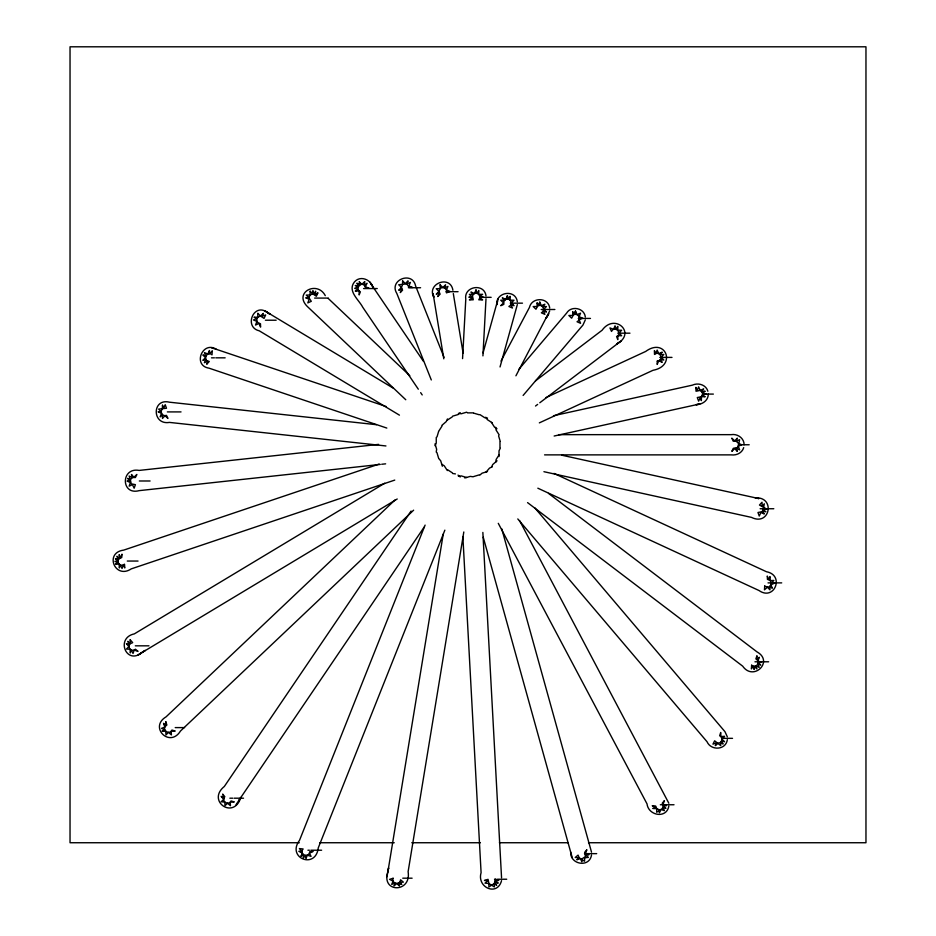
<?xml version="1.0" encoding="UTF-8"?>
<svg xmlns="http://www.w3.org/2000/svg" width="936" height="936" viewBox="0 0 936 936"><rect width="100%" height="100%" fill="white"/><g stroke="black" fill="none" stroke-linecap="round" stroke-linejoin="round"><path stroke-width="1.4" d="M462.56 358.617L465.789 299.099C463.589 286.194 484.427 282.789 485.995 295.893M482.929 355.879L485.995 298.771M436.235 452.123L436.644 449.268L435.041 443.804M499.976 441.921L499.976 447.619M708.283 394.091C708.388 400.608 702.07 404.703 696.08 404.668L699.777 403.966L554.147 436.024M438.61 431.473L436.995 436.936M495.741 462.255L496.162 459.412L499.251 454.627M463.811 531.976L408.119 871.673C411.571 893.213 380.683 893.026 387.925 871.545L443.243 534.093M498.127 298.958L496.735 304.855C495.39 292.055 515.537 288.604 517.327 301.72M386.942 876.728L388.627 867.918L387.925 871.545M702.62 393.974L701.485 396.712L697.285 397.543L698.63 401.146L700.233 397.543L701.356 400.608L701.485 396.712L705.217 396.735L702.328 395.448L705.756 393.998L702.328 392.488L700.233 390.406L696.021 391.236L695.893 387.399L697.273 390.406L698.619 386.86L700.233 390.406L703.673 388.943L701.485 391.236L705.217 391.271L702.328 392.488L702.62 393.974L705.756 393.998M763.32 508.927L762.185 511.664L757.973 512.507L759.248 516.04L760.933 512.507L764.303 513.946L762.185 511.664L765.847 511.618L763.027 510.401L766.397 508.88L759.459 505.042L762.009 502.269L762.197 506.177L764.314 503.814L763.32 508.927L766.397 508.88M517.327 304.598L500.035 366.959M483.07 352.907L497.449 301.146M515.923 375.804L549.713 310.939M585.316 319.866L582.952 325.049L523.119 395.437M727.33 739.674C725.985 750.122 711.056 750.953 707.043 741.745L517.795 518.942M668.83 806.083C666.701 818.977 648.379 815.806 647.022 803.884L498.28 523.329M501.556 880.636C497.297 896.782 476.635 887.445 481.092 872.68L462.864 536.55M591.517 855.001C589.563 868 570.036 864.677 570.668 852.088L483.245 537.241M425.108 525.096L299.52 840.329C286.299 857.832 315.689 869.907 318.275 847.852L444.857 530.162M575.476 311.068L571.65 318.17L568.866 315.49L572.785 315.432L572.738 311.606L574.049 314.59C578.577 312.577 581.642 319.972 577.021 321.762L580.542 323.294L579.115 319.656L582.648 318.24L579.115 316.684L580.542 313.174L577.021 314.59L575.476 311.068L575.535 314.297M539.815 302.141L535.965 309.243L533.192 306.563L537.112 306.505L537.077 302.691L538.364 305.662C542.892 303.65 545.957 311.045 541.336 312.823L544.881 314.367L543.43 310.729L546.437 312.051L543.734 309.243L546.437 306.563L542.587 306.505L544.881 304.247L541.336 305.662L539.815 302.141L539.85 305.37M507.37 295.799L505.908 299.309L503.802 301.415L503.802 304.375L500.748 305.698L503.51 302.901L500.748 300.222L504.644 300.152L502.304 297.894L505.908 299.309C510.436 297.309 513.501 304.703 508.88 306.481L512.437 308.026L510.974 304.387L513.993 305.698L511.267 302.901L513.993 300.222L510.132 300.152L510.12 296.338L508.88 299.309L507.37 295.799L507.394 299.017M476.003 289.961L474.529 293.483L472.423 295.577L473.265 299.801L469.381 299.871L472.423 298.549L468.842 297.121L472.13 297.063L469.381 294.384L473.265 294.313L470.937 292.055L474.529 293.483C478.237 291.81 481.712 297.016 478.752 299.801L482.625 299.871L479.595 298.549L483.175 297.121L479.595 295.577L482.625 294.384L478.752 294.313L478.752 290.511L477.489 293.483L476.003 289.961L476.003 293.179M435.053 445.723L436.246 443.114L436.258 437.416M743.699 447.619C742.178 452.942 736.433 455.621 731.192 454.873L544.565 454.873M441.991 426.137L438.902 430.923M447.443 418.965L446.25 421.586L441.944 425.307M500.222 448.262L499.017 450.871L499.017 456.569M491.529 467.134L492.734 464.525L497.039 460.805M501.006 361.074L529.437 307.441C531.847 296.934 548.402 297.063 549.713 308.073M485.807 472.423L489.516 468.105L492.125 466.888M548.905 313.7L546.004 318.275L548.239 314.859M235.977 804.843L240.821 797.449C233.871 820.299 206.283 800.97 224.336 786.474L411.091 511.044M238.598 800.783L424.16 527.097M518.696 369.509L566.631 313.092C571.217 305.3 584.345 307.909 585.316 316.988M621.41 340.821L616.543 344.062C637.053 333.427 614.893 312.448 602.117 330.232L535.462 380.894M395.191 499.824L166.081 716.847C148.637 727.178 169.814 748.32 180.449 731.063L413.63 510.178M479.887 475.078L482.063 473.195L487.516 471.545M452.263 416.906L447.478 419.983M460.219 412.682L458.043 414.566L452.579 416.181M535.521 406.025L537.65 404.41M539.779 402.784L619.971 341.827M384.743 483.21L134.328 633.883C115.327 637.919 126.231 665.473 141.898 652.614L397.227 498.993M545.945 397.589L645.688 351.445C665.625 336.82 676.95 365.894 653.035 370.282L539.347 422.873M473.686 476.541L479.138 474.915M466.725 412.168L461.261 413.77L458.418 413.361M464.794 477.98L470.258 476.389L473.101 476.787M379.138 464.057L123.774 550.099C103.978 552.638 115.023 579.7 131.251 568.877L394.758 480.098M553.468 415.736L692.347 385.164C698.139 382.438 706.048 384.696 707.873 391.248M473.101 412.87L467.403 412.87M458.418 476.295L461.261 475.909L466.725 477.512M378.589 444.378L139.148 470.422C120.709 467.052 120.826 495.612 139.183 490.639L380.285 464.42M381.724 464.256L385.632 463.835M408.388 287.738L420.592 287.738M363.577 288.557L377.243 288.557M445.864 291.693L458.067 291.693M480.39 297.332L491.154 297.332M314.636 298.081L328.314 298.081M510.272 303.159L522.475 303.159M541.195 309.5L554.872 309.5M578.272 318.427L590.476 318.427M265.403 320.217L276.155 320.217M617.748 333.181L629.951 333.181M386.17 406.54L216.52 349.385C202.433 340.213 192.278 365.66 209.067 368.176L386.825 428.068M659.786 357.4L671.99 357.4M211.477 357.833L214.391 357.833M215.783 357.833L225.143 357.833M702.597 394.091L713.361 394.091M167.357 411.91L181.034 411.91M558.687 434.655L731.192 434.655C737.451 433.532 744.19 438.13 744.108 444.764M738.422 444.764L749.186 444.764M139.335 480.987L150.088 480.987M760.126 508.739L773.803 508.739M127.284 561.05L138.037 561.05M768.023 582.882L781.7 582.882M135.31 645.828L148.988 645.828M754.966 661.787L768.643 661.787M175.219 727.6L184.579 727.6M721.761 738.34L732.525 738.34M229.858 798.197L232.771 798.197M234.175 798.197L243.535 798.197M660.336 804.749L674.014 804.749M299.321 842.739L70.036 842.739L70.036 46.8L865.964 46.8L865.964 842.739L588.487 842.739M319.761 842.739L394.243 842.739M411.77 842.739L480.414 842.739M499.403 842.739L568.035 842.739M307.932 850.227L309.406 850.227M310.846 850.227L321.61 850.227M584.485 853.644L596.688 853.644M402.749 878.19L412.109 878.19M494.512 879.232L495.963 879.232M497.355 879.232L506.715 879.232M376.459 424.698L169.51 402.199C151.866 397.835 151.831 425.389 169.474 422.405L385.948 445.957M479.138 414.742L473.675 413.127M487.516 418.076L484.661 417.667L479.875 414.578M452.579 473.476L455.422 473.909M561.998 455.247L758.932 498.595L755.247 497.882C775.663 496.478 770.047 526.617 751.503 517.386L543.921 471.697M211.442 347.829L216.52 349.385M492.114 422.721L487.328 419.632L485.772 417.21M553.948 473.405L766.49 571.744C784.859 575.16 774.411 601.403 759.002 590.522L537.837 488.194M447.466 469.661L452.228 472.774M399.438 415.151L259.249 330.806C243.746 327.214 253.492 302.855 266.725 312.027L393.178 388.112M441.827 464.268L444.249 465.812L447.361 470.574M496.969 428.746L494.547 427.202L491.47 422.405M270.13 314.262L265.204 311.033L270.13 314.262L266.725 312.027M548.484 493.377L756.99 651.877C774.142 661.354 753.515 681.724 742.681 666.151L527.565 502.62M369.72 281.935L372.902 286.942C370.445 279.337 360.138 275.231 354.451 281.947C347.162 291.061 358.839 299.672 362.735 307.23L418.322 389.2M458.032 475.114L460.208 476.997M325.283 295.659C317.199 280.133 293.436 292.477 307.16 306.329L405.768 399.742M328.197 298.42L409.816 375.734M438.82 458.617L440.704 460.793L442.342 466.245M499.192 434.912L496.115 430.127L495.706 427.284M534.737 507.78L724.967 731.683L727.33 736.819M370.668 283.514L423.435 361.319M420.65 392.64L422.206 394.933M519.538 520.521L668.83 803.228M436.948 452.603L438.563 458.067M500.198 441.277L498.584 435.813M444.05 357.365L415.631 286.03C412.554 270.516 388.475 279.993 396.829 293.448L431.297 379.946M452.907 290.254C450.497 274.622 426.336 283.456 433.813 297.285L433.099 293.576L443.793 358.827M570.668 852.088L572.341 857.856M501.766 528.817L591.517 852.158M453.316 293.565L463.086 353.094M482.859 532.432L501.556 877.804M440.119 284.848L440.107 288.651L438.972 291.4L440.107 294.138L437.802 296.536L439.265 292.886L436.246 294.208L438.972 291.4L436.246 288.721L440.107 288.651C442.904 285.691 448.11 289.166 446.449 292.886L450.04 291.47L446.449 289.914L447.935 286.404L444.343 287.808L445.606 284.848L442.857 287.516L440.119 284.848M488.908 883.49L488.885 886.93L494.372 883.479L495.214 879.325L498.759 880.413L495.507 880.788L498.221 883.104L495.214 882.238L496.677 885.397L494.372 883.479L494.36 886.93L488.908 883.49L488.065 879.337L484.474 880.437L487.773 880.788L485.023 883.128L488.908 883.49M402.597 280.882L402.562 284.684L401.427 287.422L402.562 290.172L400.269 292.57L401.719 288.908L398.713 290.242L401.427 287.422L398.713 284.755L406.797 283.842L409.196 287.422L412.507 287.492L408.892 285.936L410.413 282.426L406.797 283.842L408.084 280.882L405.311 283.549L402.597 280.882M364.654 281.678L364.607 285.468L365.742 288.218L369.088 288.3L365.45 286.732L366.982 283.222L364.607 285.468C360.372 281.221 354.826 289.528 360.372 291.81L359.167 294.922L359.108 290.967L355.282 291.049L358.266 289.715L354.744 288.311L358.266 286.744L355.282 285.562L359.108 285.48L356.838 283.234L360.372 284.638L359.167 281.678L361.858 284.333L364.654 281.678M617.842 335.696L617.772 339.628L616.59 336.539C623.107 333.532 614.496 324.944 611.512 331.461L609.956 327.939L613.606 329.355L615.022 325.833L616.578 329.355L617.76 326.383L617.842 330.197L621.644 330.256L618.977 332.947L621.644 335.743L617.842 335.696M310.155 291.225L310.062 295.015L308.927 297.742L311.302 301.322L307.815 302.878L309.219 299.227L305.733 297.823L308.927 297.742L306.283 295.086L310.062 295.015L312.8 293.881L316.368 296.267L317.936 292.769L315.526 295.015L315.619 291.225L314.274 294.173L312.881 290.675L312.8 293.881L310.155 291.225M584.649 857.762L584.555 861.237L579.197 857.797L578.074 855.106L575.254 857.481L579.197 857.797L576.798 859.763L580.449 858.616L581.829 861.787L581.923 858.897L585.48 856.522L584.649 852.368L586.86 849.736L585.48 853.597L588.955 854.697L585.772 855.059L588.405 857.399L584.649 857.762M657.271 361.097L657.166 364.432L658.757 360.793C664.303 358.511 658.745 350.193 654.51 354.451L654.416 350.614L655.773 353.609L657.154 350.076L658.745 353.609L662.232 352.17L660.009 354.451L663.788 354.498L661.155 357.201L663.799 359.997L660.02 359.95L662.243 362.326L658.757 360.793L657.271 361.097M257.891 313.385L257.763 317.175L256.628 319.913L257.751 322.639L260.477 323.774L260.594 327.12L259.003 323.482L255.551 325.038L256.92 321.387L253.469 319.983L256.92 318.427L254.019 317.245L257.763 317.175L260.489 316.04L264.057 318.427L265.66 314.929L261.975 316.345L263.355 313.385L260.489 316.04L257.891 313.385M212.203 351.058L212.027 354.873C206.809 350.017 202.176 361.191 209.29 361.46L206.727 364.256L207.815 361.167L204.411 362.7L205.733 359.085L202.878 360.383L205.452 357.599L202.89 354.92L205.744 356.125L204.434 352.603L207.839 354.03L209.477 350.52L209.313 353.738L212.203 351.058M656.779 808.716L656.627 812.249L662.22 808.657L663.355 805.943L662.22 803.252L664.385 800.654L663.062 804.48L666.467 805.627L663.355 805.943L665.917 808.341L663.062 807.417L664.385 810.646L660.98 809.5L659.353 812.764L659.506 809.804L656.779 808.716L655.656 806.013L652.24 805.756L655.949 807.475L652.778 808.458L656.779 808.716M165.836 721.796L165.649 725.856C161.507 730.045 169.72 735.52 171.955 730.045L175.207 731.063L171.136 731.285L171.417 734.9L168.433 732.408L166 734.9L165.707 731.285L162.115 731.063L164.865 730.045L161.542 728.348L164.83 727.108L163.554 723.329L165.649 725.856L166.877 725.026L165.836 721.796M162.501 405.241L162.302 409.09C159.366 411.852 162.794 417.035 166.479 415.385L167.93 418.427L165.005 415.678L162.49 418.427L162.291 414.543L160.185 416.883L161.46 413.291L158.114 411.84L161.167 411.817L158.652 409.102L166.491 408.248L165.227 404.703L163.543 408.248L162.501 405.241M720.907 742.002L720.708 745.606L714.636 740.809L712.963 744.143L716.719 742.868L715.268 745.664L718.181 743.149C722.194 743.242 723.446 737.17 719.655 735.755L720.708 732.502L720.907 736.573L724.558 736.304L722.03 739.276L724.558 741.733L721.738 740.739L723.013 744.05L720.907 742.002M130.209 639.779L129.975 643.781C126.477 647.174 132.07 652.778 135.439 649.221L138.025 651.374L134.211 650.064L133.029 653.457L131.274 650.064L130.315 652.918L130.022 649.221L126.454 649.069L128.887 646.507L126.407 643.629L129.156 645.033L127.928 641.312L129.975 643.781L132.678 642.658L130.209 639.779M119.281 554.744L119.047 558.687C115.514 562.091 121.107 567.731 124.5 564.162L124.781 567.93L123.259 564.993L122.066 568.48L120.323 564.993L119.352 567.93L119.071 564.162L115.491 564.069L118.228 562.899L114.941 561.343L117.936 561.424L115.467 558.605L118.217 559.95L116.988 556.288L119.047 558.687L121.75 557.563L121.996 554.194L120.288 557.856L119.281 554.744M764.7 586.041L764.466 589.82L767.426 587.176C772.352 587.305 772.399 579.325 767.45 579.431L767.263 576.049L768.936 579.723L769.989 576.588L770.176 580.566L773.826 580.46L771.299 583.303L774.353 583.21L770.995 584.789L772.247 588.264L770.152 586.041L769.93 589.82L767.426 587.176L764.7 586.041M751.643 665.203L751.397 668.912L752.883 666.046C757.376 668.047 760.488 660.699 755.89 658.897L756.955 655.715L757.142 659.74L759.248 657.259L757.961 660.991L761.307 662.314L758.254 662.477L760.746 665.04L757.949 663.952L759.178 667.368L755.843 666.046L756.85 668.912L754.357 666.338L754.123 669.451L752.883 666.046L751.643 665.203M130.373 479.618L131.215 483.83L135.392 484.661L134.164 488.206L132.456 484.661L129.156 486.123L130.385 482.578L127.074 481.069L130.092 481.104L127.6 478.343L130.373 479.618L132.456 477.535L135.381 477.535L136.867 474.482L133.918 477.243L131.438 474.482L132.456 477.535L129.133 476.026L130.373 479.618M738.586 444.764L737.451 447.502L733.251 448.344L731.835 451.374L734.725 448.636L737.287 451.374L736.199 448.344L739.604 449.83L738.293 446.25L741.698 444.764L738.293 443.29L736.199 441.195L733.251 441.195L731.835 438.153L734.725 440.891L737.287 438.153L736.199 441.195L739.604 439.709L738.586 444.764M223.973 797.928C222.007 802.374 229.273 805.486 231.075 800.947L234.281 801.93L230.244 802.175L230.443 805.709L227.53 803.263L225.003 805.639L224.815 802.105L221.165 801.766L223.681 799.391L221.165 796.36L223.973 797.928L224.815 796.7L222.698 794.091L223.973 797.928M302.305 850.192C300.035 855.621 309.699 857.633 309.722 851.725L313.139 851.409L309.43 853.176L311.045 856.381L307.347 855.223L306.002 858.406L305.873 855.504L303.276 857.832L303.135 854.357L300.959 856.288L302.305 853.117L298.876 851.28L302.012 851.643L299.415 848.578L303.135 848.964L302.305 850.192M393.12 878.272C390.85 883.713 400.538 885.655 400.55 879.77L403.346 882.11L399.426 882.449L401.801 884.38L398.163 883.28L399.485 885.901L396.688 883.561L394.021 885.877L395.214 883.256L391.704 884.333L393.12 881.185L389.61 879.349L393.12 878.272M140.458 653.457L138.072 655.001L145.255 650.391L140.458 653.457"/></g></svg>
